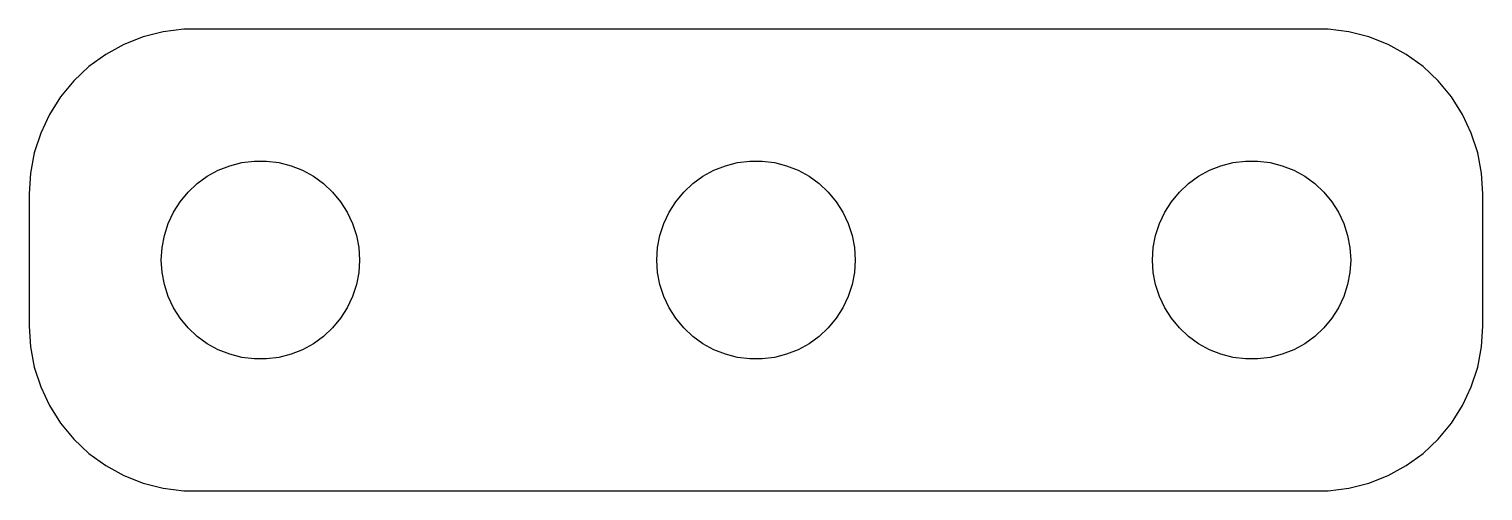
# Model space of a CAD drawing. Header units: metres. Extents: x -11 to 11, y 44.5 to 75.5.
# Drawn here: x -11 to 11, y 68.5 to 75.5 of the extents above.
import ezdxf

# ---------------------------------------------------------------- set-up
doc = ezdxf.new("R2010")
doc.units = ezdxf.units.M

msp = doc.modelspace()

# ---------------------------------------------------------------- linework, layer by layer
for p, q in [((-8.65697, 75.4951), (-8.96844, 75.4557)), ((8.65697, 75.4951), (-8.65697, 75.4951)), ((8.96844, 75.4557), (8.65697, 75.4951)), ((-9.56444, 75.2621), (-9.83955, 75.1108)), ((-9.27254, 75.3776), (-9.56444, 75.2621)), ((-8.96844, 75.4557), (-9.27254, 75.3776)), ((9.27254, 75.3776), (8.96844, 75.4557)), ((9.56444, 75.2621), (9.27254, 75.3776)), ((9.83955, 75.1108), (9.56444, 75.2621)), ((-9.83955, 75.1108), (-10.0936, 74.9263)), ((10.0936, 74.9263), (9.83955, 75.1108)), ((-10.0936, 74.9263), (-10.3224, 74.7114)), ((10.3224, 74.7114), (10.0936, 74.9263)), ((-10.3224, 74.7114), (-10.5225, 74.4695)), ((10.5225, 74.4695), (10.3224, 74.7114)), ((-10.5225, 74.4695), (-10.6908, 74.2044)), ((10.6908, 74.2044), (10.5225, 74.4695)), ((-10.6908, 74.2044), (-10.8244, 73.9203)), ((10.8244, 73.9203), (10.6908, 74.2044)), ((-10.8244, 73.9203), (-10.9214, 73.6217)), ((10.9214, 73.6217), (10.8244, 73.9203)), ((-10.9214, 73.6217), (-10.9803, 73.3133)), ((-7.78107, 73.4734), (-7.59418, 73.497)), ((-7.59418, 73.497), (-7.40581, 73.497)), ((-7.40581, 73.497), (-7.21892, 73.4734)), ((-0.281067, 73.4734), (-0.094177, 73.497)), ((-0.094177, 73.497), (0.094177, 73.497)), ((0.094177, 73.497), (0.281067, 73.4734)), ((7.21892, 73.4734), (7.40581, 73.497)), ((7.40581, 73.497), (7.59418, 73.497)), ((7.59418, 73.497), (7.78107, 73.4734)), ((10.9803, 73.3133), (10.9214, 73.6217)), ((-10.9803, 73.3133), (-11, 73)), ((-8.45613, 73.1558), (-8.30373, 73.2665)), ((-8.30373, 73.2665), (-8.13866, 73.3572)), ((-8.13866, 73.3572), (-7.96352, 73.4266)), ((-7.96352, 73.4266), (-7.78107, 73.4734)), ((-7.21892, 73.4734), (-7.03647, 73.4266)), ((-7.03647, 73.4266), (-6.86133, 73.3572)), ((-6.86133, 73.3572), (-6.69626, 73.2665)), ((-6.69626, 73.2665), (-6.54385, 73.1558)), ((-0.956131, 73.1558), (-0.803726, 73.2665)), ((-0.803726, 73.2665), (-0.638657, 73.3572)), ((-0.638657, 73.3572), (-0.463516, 73.4266)), ((-0.463516, 73.4266), (-0.281067, 73.4734)), ((0.281067, 73.4734), (0.463516, 73.4266)), ((0.463516, 73.4266), (0.638657, 73.3572)), ((0.638657, 73.3572), (0.803726, 73.2665)), ((0.803726, 73.2665), (0.956131, 73.1558)), ((6.54385, 73.1558), (6.69626, 73.2665)), ((6.69626, 73.2665), (6.86133, 73.3572)), ((6.86133, 73.3572), (7.03647, 73.4266)), ((7.03647, 73.4266), (7.21892, 73.4734)), ((7.78107, 73.4734), (7.96352, 73.4266)), ((7.96352, 73.4266), (8.13866, 73.3572)), ((8.13866, 73.3572), (8.30373, 73.2665)), ((8.30373, 73.2665), (8.45613, 73.1558)), ((11, 73), (10.9803, 73.3133)), ((-8.59344, 73.0268), (-8.45613, 73.1558)), ((-6.54385, 73.1558), (-6.40654, 73.0268)), ((-1.09344, 73.0268), (-0.956131, 73.1558)), ((0.956131, 73.1558), (1.09344, 73.0268)), ((6.40654, 73.0268), (6.54385, 73.1558)), ((8.45613, 73.1558), (8.59344, 73.0268)), ((-11, 73), (-11, 71)), ((-8.81445, 72.7226), (-8.71352, 72.8817)), ((-8.71352, 72.8817), (-8.59344, 73.0268)), ((-6.40654, 73.0268), (-6.28647, 72.8817)), ((-6.28647, 72.8817), (-6.18553, 72.7226)), ((-1.31445, 72.7226), (-1.21352, 72.8817)), ((-1.21352, 72.8817), (-1.09344, 73.0268)), ((1.09344, 73.0268), (1.21352, 72.8817)), ((1.21352, 72.8817), (1.31445, 72.7226)), ((6.18553, 72.7226), (6.28647, 72.8817)), ((6.28647, 72.8817), (6.40654, 73.0268)), ((8.59344, 73.0268), (8.71352, 72.8817)), ((8.71352, 72.8817), (8.81445, 72.7226)), ((11, 71), (11, 73)), ((-8.89465, 72.5522), (-8.81445, 72.7226)), ((-6.18553, 72.7226), (-6.10533, 72.5522)), ((-1.39465, 72.5522), (-1.31445, 72.7226)), ((1.31445, 72.7226), (1.39465, 72.5522)), ((6.10533, 72.5522), (6.18553, 72.7226)), ((8.81445, 72.7226), (8.89465, 72.5522)), ((-8.95287, 72.373), (-8.89465, 72.5522)), ((-6.10533, 72.5522), (-6.04712, 72.373)), ((-1.45287, 72.373), (-1.39465, 72.5522)), ((1.39465, 72.5522), (1.45287, 72.373)), ((6.04712, 72.373), (6.10533, 72.5522)), ((8.89465, 72.5522), (8.95287, 72.373)), ((-9, 72), (-8.98816, 72.188)), ((-8.98816, 72.188), (-8.95287, 72.373)), ((-6.04712, 72.373), (-6.01183, 72.188)), ((-6.01183, 72.188), (-6, 72)), ((-1.5, 72), (-1.48816, 72.188)), ((-1.48816, 72.188), (-1.45287, 72.373)), ((1.45287, 72.373), (1.48816, 72.188)), ((1.48816, 72.188), (1.5, 72)), ((6, 72), (6.01183, 72.188)), ((6.01183, 72.188), (6.04712, 72.373)), ((8.95287, 72.373), (8.98816, 72.188)), ((8.98816, 72.188), (9, 72)), ((-8.98816, 71.812), (-9, 72)), ((-6, 72), (-6.01183, 71.812)), ((-1.48816, 71.812), (-1.5, 72)), ((1.5, 72), (1.48816, 71.812)), ((6.01183, 71.812), (6, 72)), ((9, 72), (8.98816, 71.812)), ((-8.95287, 71.627), (-8.98816, 71.812)), ((-6.01183, 71.812), (-6.04712, 71.627)), ((-1.45287, 71.627), (-1.48816, 71.812)), ((1.48816, 71.812), (1.45287, 71.627)), ((6.04712, 71.627), (6.01183, 71.812)), ((8.98816, 71.812), (8.95287, 71.627)), ((-8.89465, 71.4478), (-8.95287, 71.627)), ((-6.04712, 71.627), (-6.10533, 71.4478)), ((-1.39465, 71.4478), (-1.45287, 71.627)), ((1.45287, 71.627), (1.39465, 71.4478)), ((6.10533, 71.4478), (6.04712, 71.627)), ((8.95287, 71.627), (8.89465, 71.4478)), ((-8.81445, 71.2774), (-8.89465, 71.4478)), ((-6.10533, 71.4478), (-6.18553, 71.2774)), ((-1.31445, 71.2774), (-1.39465, 71.4478)), ((1.39465, 71.4478), (1.31445, 71.2774)), ((6.18553, 71.2774), (6.10533, 71.4478)), ((8.89465, 71.4478), (8.81445, 71.2774)), ((-8.71352, 71.1183), (-8.81445, 71.2774)), ((-8.59344, 70.9732), (-8.71352, 71.1183)), ((-6.28647, 71.1183), (-6.40654, 70.9732)), ((-6.18553, 71.2774), (-6.28647, 71.1183)), ((-1.21352, 71.1183), (-1.31445, 71.2774)), ((-1.09344, 70.9732), (-1.21352, 71.1183)), ((1.21352, 71.1183), (1.09344, 70.9732)), ((1.31445, 71.2774), (1.21352, 71.1183)), ((6.28647, 71.1183), (6.18553, 71.2774)), ((6.40654, 70.9732), (6.28647, 71.1183)), ((8.71352, 71.1183), (8.59344, 70.9732)), ((8.81445, 71.2774), (8.71352, 71.1183)), ((-11, 71), (-10.9803, 70.6867)), ((-8.45613, 70.8442), (-8.59344, 70.9732)), ((-8.30373, 70.7335), (-8.45613, 70.8442)), ((-6.54385, 70.8442), (-6.69626, 70.7335)), ((-6.40654, 70.9732), (-6.54385, 70.8442)), ((-0.956131, 70.8442), (-1.09344, 70.9732)), ((-0.803726, 70.7335), (-0.956131, 70.8442)), ((0.956131, 70.8442), (0.803726, 70.7335)), ((1.09344, 70.9732), (0.956131, 70.8442)), ((6.54385, 70.8442), (6.40654, 70.9732)), ((6.69626, 70.7335), (6.54385, 70.8442)), ((8.45613, 70.8442), (8.30373, 70.7335)), ((8.59344, 70.9732), (8.45613, 70.8442)), ((10.9803, 70.6867), (11, 71)), ((-10.9803, 70.6867), (-10.9214, 70.3783)), ((-8.13866, 70.6428), (-8.30373, 70.7335)), ((-7.96352, 70.5734), (-8.13866, 70.6428)), ((-6.86133, 70.6428), (-7.03647, 70.5734)), ((-6.69626, 70.7335), (-6.86133, 70.6428)), ((-0.638657, 70.6428), (-0.803726, 70.7335)), ((-0.463516, 70.5734), (-0.638657, 70.6428)), ((0.638657, 70.6428), (0.463516, 70.5734)), ((0.803726, 70.7335), (0.638657, 70.6428)), ((6.86133, 70.6428), (6.69626, 70.7335)), ((7.03647, 70.5734), (6.86133, 70.6428)), ((8.13866, 70.6428), (7.96352, 70.5734)), ((8.30373, 70.7335), (8.13866, 70.6428)), ((10.9214, 70.3783), (10.9803, 70.6867)), ((-7.78107, 70.5266), (-7.96352, 70.5734)), ((-7.59418, 70.503), (-7.78107, 70.5266)), ((-7.40581, 70.503), (-7.59418, 70.503)), ((-7.21892, 70.5266), (-7.40581, 70.503)), ((-7.03647, 70.5734), (-7.21892, 70.5266)), ((-0.281067, 70.5266), (-0.463516, 70.5734)), ((-0.094177, 70.503), (-0.281067, 70.5266)), ((0.094177, 70.503), (-0.094177, 70.503)), ((0.281067, 70.5266), (0.094177, 70.503)), ((0.463516, 70.5734), (0.281067, 70.5266)), ((7.21892, 70.5266), (7.03647, 70.5734)), ((7.40581, 70.503), (7.21892, 70.5266)), ((7.59418, 70.503), (7.40581, 70.503)), ((7.78107, 70.5266), (7.59418, 70.503)), ((7.96352, 70.5734), (7.78107, 70.5266)), ((-10.9214, 70.3783), (-10.8244, 70.0797)), ((10.8244, 70.0797), (10.9214, 70.3783)), ((-10.8244, 70.0797), (-10.6908, 69.7956)), ((10.6908, 69.7956), (10.8244, 70.0797)), ((-10.6908, 69.7956), (-10.5225, 69.5305)), ((10.5225, 69.5305), (10.6908, 69.7956)), ((-10.5225, 69.5305), (-10.3224, 69.2886)), ((10.3224, 69.2886), (10.5225, 69.5305)), ((-10.3224, 69.2886), (-10.0936, 69.0737)), ((10.0936, 69.0737), (10.3224, 69.2886)), ((-10.0936, 69.0737), (-9.83955, 68.8892)), ((-9.83955, 68.8892), (-9.56444, 68.7379)), ((9.56444, 68.7379), (9.83955, 68.8892)), ((9.83955, 68.8892), (10.0936, 69.0737)), ((-9.56444, 68.7379), (-9.27254, 68.6224)), ((9.27254, 68.6224), (9.56444, 68.7379)), ((-9.27254, 68.6224), (-8.96844, 68.5443)), ((-8.96844, 68.5443), (-8.65697, 68.5049)), ((-8.65697, 68.5049), (8.65697, 68.5049)), ((8.65697, 68.5049), (8.96844, 68.5443)), ((8.96844, 68.5443), (9.27254, 68.6224))]:
    msp.add_line(p, q)

doc.saveas('drawing.dxf')
